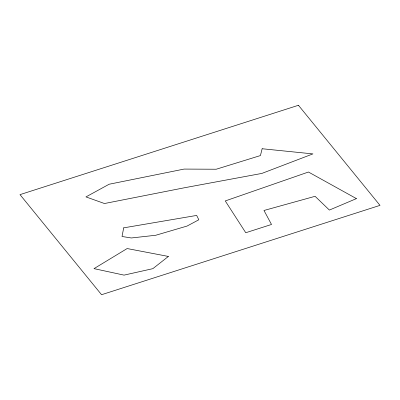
<?xml version="1.0" encoding="UTF-8"?>
<svg xmlns="http://www.w3.org/2000/svg" width="400" height="400" viewBox="0 0 400 400"><rect width="100%" height="100%" fill="white"/><g stroke="black" fill="none" stroke-linecap="round" stroke-linejoin="round"><path stroke-width="0.6" d="M123.685 227.85L122.03 236.49L131.32 237.97L155.705 235.27L187.05 226.065L198.825 219.78L196.665 215.43L123.685 227.85M262.14 148.745L260.425 155.57L216.24 169.225L184.1 169.08L109.125 184.24L85.965 196.905L104.46 203.525L184.73 187.71L261.87 173.42L312.92 153.9L262.14 148.745M168.395 256.445L152.83 268.67L124.05 275.125L94.01 268.635L127.15 248.55L168.395 256.445M356.42 198.615L329.395 210.065L315.085 196.305L263.98 210.48L271.515 224.47L245.76 232.735L225.265 200.94L308.45 172.025L356.42 198.615M298.44 105.285L20 194.63L101.56 294.715L380 205.37L298.44 105.285"/></g></svg>
